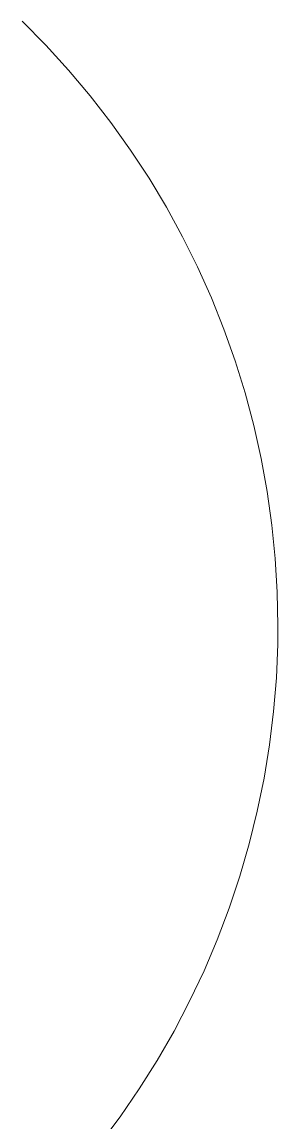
# Model space of a CAD drawing. Header units: millimetres. Extents: x 79795 to 317870, y -36033 to 97293.
# Drawn here: x 161956 to 162077, y 12070 to 12592 of the extents above; entities that cross this region are included whole.
import ezdxf

# ---------------------------------------------------------------- set-up
doc = ezdxf.new("R2010")
doc.units = ezdxf.units.MM
doc.header["$MEASUREMENT"] = 0
doc.layers.add('I-FURN', color=8, linetype='CONTINUOUS', lineweight=9)

msp = doc.modelspace()

# ---------------------------------------------------------------- linework, layer by layer
at = {"layer": 'I-FURN'}
for p, q in [((161967.03, 12581.14), (161955.78, 12592.52)), ((161977.82, 12569.33), (161967.03, 12581.14)), ((161988.12, 12557.09), (161977.82, 12569.33)), ((161997.93, 12544.45), (161988.12, 12557.09)), ((162007.23, 12531.43), (161997.93, 12544.45)), ((162016, 12518.05), (162007.23, 12531.43)), ((162024.22, 12504.33), (162016, 12518.05)), ((162031.89, 12490.29), (162024.22, 12504.33)), ((162038.99, 12475.95), (162031.89, 12490.29)), ((162045.52, 12461.34), (162038.99, 12475.95)), ((162051.45, 12446.48), (162045.52, 12461.34)), ((162056.79, 12431.4), (162051.45, 12446.48)), ((162061.52, 12416.12), (162056.79, 12431.4)), ((162065.63, 12400.66), (162061.52, 12416.12)), ((162069.12, 12385.04), (162065.63, 12400.66)), ((162071.98, 12369.3), (162069.12, 12385.04)), ((162074.22, 12353.46), (162071.98, 12369.3)), ((162075.81, 12337.54), (162074.22, 12353.46)), ((162076.77, 12321.57), (162075.81, 12337.54)), ((162077.09, 12305.57), (162076.77, 12321.57)), ((162077, 12296.94), (162077.09, 12305.57)), ((162076.33, 12280.95), (162077, 12296.94)), ((162075.03, 12265.01), (162076.33, 12280.95)), ((162073.09, 12249.13), (162075.03, 12265.01)), ((162070.52, 12233.34), (162073.09, 12249.13)), ((162067.31, 12217.66), (162070.52, 12233.34)), ((162063.49, 12202.13), (162067.31, 12217.66)), ((162059.04, 12186.76), (162063.49, 12202.13)), ((162053.98, 12171.58), (162059.04, 12186.76)), ((162048.32, 12156.61), (162053.98, 12171.58)), ((162042.07, 12141.89), (162048.32, 12156.61)), ((162035.23, 12127.42), (162042.07, 12141.89)), ((162027.82, 12113.24), (162035.23, 12127.42)), ((162019.85, 12099.37), (162027.82, 12113.24)), ((162011.33, 12085.83), (162019.85, 12099.37)), ((162002.27, 12072.64), (162011.33, 12085.83)), ((161992.7, 12059.82), (162002.27, 12072.64))]:
    msp.add_line(p, q, dxfattribs=at)

doc.saveas('drawing.dxf')
